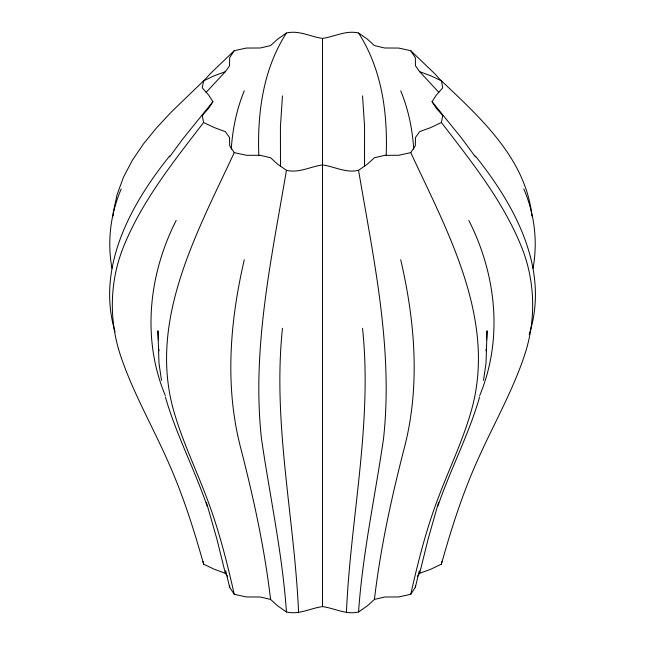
<?xml version="1.0" encoding="UTF-8"?>
<svg xmlns="http://www.w3.org/2000/svg" width="645" height="645" viewBox="0 0 645 645"><rect width="100%" height="100%" fill="white"/><g stroke="black" fill="none" stroke-linecap="round" stroke-linejoin="round"><path stroke-width="0.97" d="M225.694 570.801L229.652 587.329L234.24 594.295L246.301 596.939L260.378 597.012L270.569 599.423L277.648 605.849L286.436 611.976C298.982 615.024 310.31 608.243 322.5 606.598C334.69 608.243 346.018 615.024 358.564 611.976L367.352 605.849L374.431 599.423L384.622 597.012L398.699 596.939L410.76 594.295L415.348 587.329L415.38 585.523M386.17 155.8C387.822 113.431 381.953 69.329 358.564 33.024C346.018 29.976 334.69 36.757 322.5 38.402C310.31 36.757 298.982 29.976 286.436 33.024L277.648 39.152L270.569 45.577L260.378 47.988L246.301 48.061L234.24 50.705L210.278 73.683L203.199 81.504M364.522 166.345L364.578 126.759L362.538 95.871M486.644 339.818L487.072 330.78L486.016 363.167L483.516 380.389M282.462 328.297C272.4 423.676 294.547 517.79 298.587 612.75M346.413 612.75C350.453 517.79 372.6 423.676 362.538 328.297M113.052 216.083L113.318 212.253L117.108 194.516L123.461 177.222L132.306 160.371L143.448 143.916L156.59 127.815L171.336 111.996L203.61 80.843L214.221 75.771L225.347 71.684L229.531 65.798L229.652 57.671L234.24 50.705M282.462 95.871L280.422 126.759L280.478 166.345M231.233 149.221C232.603 129.226 236.578 109.352 244.294 90.8M358.564 611.976C362.579 553.612 375.132 496.416 383.533 438.665C393.41 348.51 373.455 258.758 358.564 170.304L367.352 164.177L374.431 157.759L384.622 155.34L398.699 155.276L410.76 152.623L415.348 145.657L415.469 137.53L419.653 131.644L430.779 127.557L441.39 122.485L442.736 115.471L436.238 108.134L432.085 101.668L436.238 95.202L442.736 87.857L441.39 80.843L430.779 75.771L419.653 71.684L415.469 65.798L415.348 57.671L410.76 50.705L398.699 48.061L384.622 47.988L374.431 45.577L367.352 39.152L358.564 33.024M374.431 599.423C380.429 548.137 391.499 497.682 404.367 447.727C420.427 386.041 415.025 321.21 400.706 259.758M485.943 350.791L486.225 348.856M533.044 268.296C537.906 241.673 534.52 213.793 523.788 188.969M203.61 80.843L202.264 87.857L208.762 95.202L212.915 101.668L208.762 108.134L202.264 115.471L203.61 122.485L214.221 127.557L225.347 131.644L229.531 137.53L229.652 145.657L234.24 152.623L246.301 155.276L260.378 155.34L270.569 157.759L277.648 164.177L286.436 170.304C271.545 258.758 251.59 348.51 261.467 438.665C269.868 496.416 282.421 553.612 286.436 611.976M417.565 576.259L419.653 573.316L430.779 569.229L441.39 564.157L441.89 561.529M244.294 259.758C229.975 321.21 224.573 386.041 240.633 447.727C253.501 497.682 264.571 548.137 270.569 599.423M410.76 594.295C417.976 562.206 426.022 530.214 437.673 499.415C448.92 469.133 463.263 439.963 471.866 408.736C496.255 318.815 447.445 231.676 410.76 152.623M415.348 587.329L419.306 570.801M419.653 573.316L428.095 539.115L437.471 506.228M529.15 334.61C550.104 269.723 515.033 205.465 475.373 156.026M441.39 564.157C451.315 528.763 462.473 493.627 477.639 460.087C492.788 425.877 511.55 393.224 523.7 357.733C536.237 321.976 535.721 282.155 521.539 246.938C502.923 200.788 471.422 161.605 441.39 122.485M479.63 396.949C468.867 434.456 450.508 469.149 437.923 506.011M437.753 505.293L438.673 502.503M121.212 188.969C110.48 213.793 107.094 241.673 111.956 268.296M479.687 395.546C503.358 339.012 496.247 274.294 468.818 220.429M176.182 220.429C148.753 274.294 141.642 339.012 165.314 395.546M234.24 152.623C197.555 231.676 148.745 318.815 173.134 408.736C181.737 439.963 196.08 469.133 207.327 499.415C218.978 530.214 227.024 562.206 234.24 594.295M286.436 33.024C263.047 69.329 257.178 113.431 258.83 155.8M169.579 156.872L183.164 138.473L212.915 101.668M169.627 156.026C130.548 204.521 95.936 267.893 115.06 331.796M203.61 122.485C173.578 161.605 142.077 200.788 123.461 246.938C109.279 282.155 108.763 321.976 121.3 357.733C133.451 393.224 152.212 425.877 167.361 460.087C182.527 493.627 193.685 528.763 203.61 564.157L214.221 569.229L225.347 573.316L227.435 576.259M206.094 92.428L225.347 71.684M358.564 170.304C346.018 173.36 334.69 166.571 322.5 164.935C310.31 166.571 298.982 173.36 286.436 170.304M410.76 50.705L434.722 73.683L441.801 81.504M441.39 80.843C480.727 117.987 525.965 159.001 531.948 216.083M419.653 71.684L438.906 92.428M432.085 101.668L461.836 138.473L475.421 156.872M400.706 90.8C408.422 109.352 412.397 129.226 413.768 149.221M207.077 506.011C194.492 469.149 176.133 434.456 165.37 396.949M206.327 502.503L207.247 505.293M207.529 506.228L216.905 539.115L225.347 573.316M203.111 561.529L203.61 564.157M161.484 380.389L158.984 363.167L157.928 330.78L158.356 339.818M158.775 348.856L159.057 350.791M229.62 585.523L229.652 587.329M322.5 38.402L322.5 606.598"/></g></svg>
